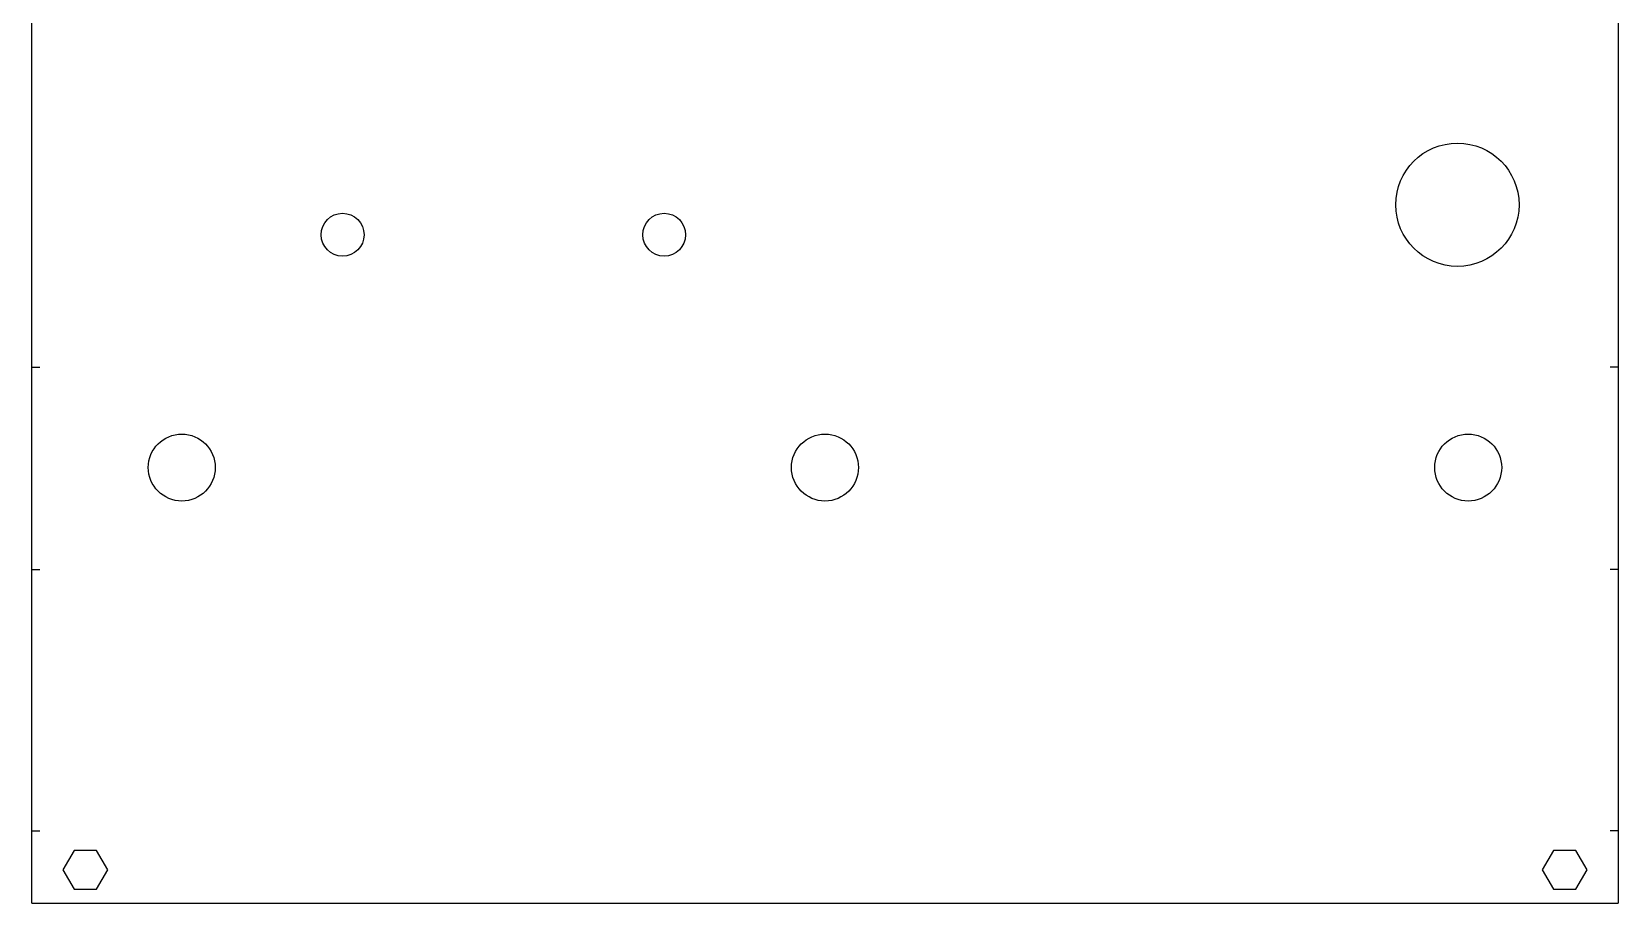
# Model space of a CAD drawing. Header units: inches. Extents: x 20 to 626, y -11 to 338.
# Drawn here: x 19.8 to 315.8, y -1.8 to 160.8 of the extents above; entities that cross this region are included whole.
import ezdxf

# ---------------------------------------------------------------- set-up
doc = ezdxf.new("R2010")
doc.units = ezdxf.units.IN
doc.header["$MEASUREMENT"] = 0

msp = doc.modelspace()

# ---------------------------------------------------------------- linework, layer by layer
at = {"color": 7, "linetype": 'Continuous', "lineweight": 25}
for p, q in [((19.84, -1.84), (19.84, 323.48)), ((315.84, 323.48), (315.84, -1.84)), ((27.75, 8.03), (25.66, 4.41)), ((31.94, 8.03), (27.75, 8.03)), ((34.03, 4.41), (31.94, 8.03)), ((303.75, 8.03), (301.66, 4.41)), ((307.94, 8.03), (303.75, 8.03)), ((310.03, 4.41), (307.94, 8.03)), ((25.66, 4.41), (27.75, 0.78)), ((31.94, 0.78), (34.03, 4.41)), ((301.66, 4.41), (303.75, 0.78)), ((307.94, 0.78), (310.03, 4.41)), ((27.75, 0.78), (31.94, 0.78)), ((303.75, 0.78), (307.94, 0.78)), ((19.84, -1.84), (315.84, -1.84))]:
    msp.add_line(p, q, dxfattribs=at)
for p, q in [((19.84, 98.19), (21.34, 98.19)), ((315.84, 98.19), (314.34, 98.19)), ((19.84, 60.44), (21.34, 60.44)), ((315.84, 60.44), (314.34, 60.44)), ((19.84, 11.68), (21.34, 11.68)), ((315.84, 11.68), (314.34, 11.68))]:
    msp.add_line(p, q)
for centre, radius in [((285.84, 128.53), 11.5), ((77.84, 122.94), 4), ((137.84, 122.94), 4), ((47.84, 79.48), 6.25), ((167.84, 79.48), 6.25), ((287.84, 79.48), 6.25)]:
    msp.add_circle(centre, radius, dxfattribs=at)

doc.saveas('drawing.dxf')
